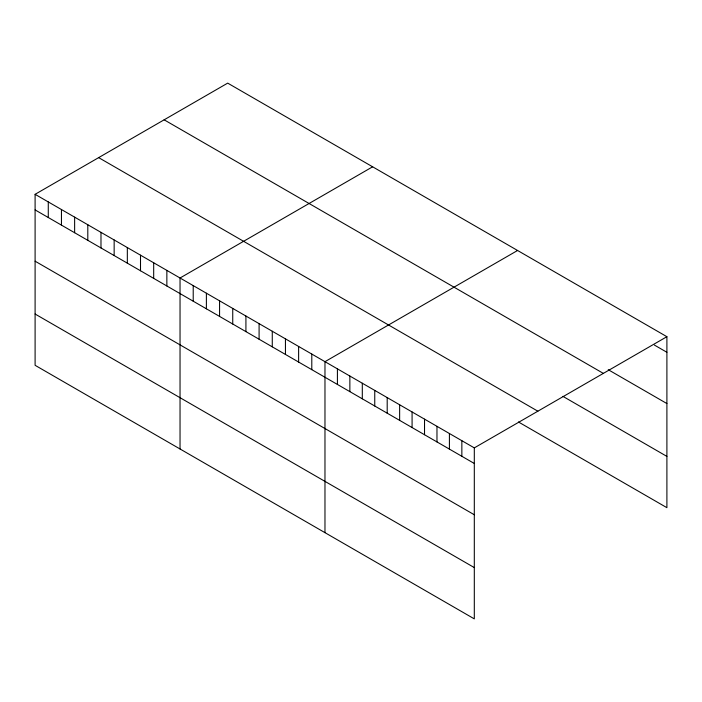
<?xml version="1.0" encoding="UTF-8"?>
<svg xmlns="http://www.w3.org/2000/svg" width="702" height="702" viewBox="0 0 702 702"><rect width="100%" height="100%" fill="white"/><g stroke="black" fill="none" stroke-linecap="round" stroke-linejoin="round"><path stroke-width="1.05" d="M35.1 194.322L474.306 447.885L474.306 618.874L35.1 365.303L35.1 194.322L227.694 83.126L666.9 336.697L666.9 507.678L518.462 421.981M372.63 166.804L180.037 278.001L180.037 448.982M517.567 250.482L324.973 361.679L324.973 532.66M474.306 447.885L666.9 336.697M654.457 345.103L666.9 352.281M608.239 369.7L666.9 403.562M164.136 119.814L603.343 373.385M562.907 396.358L666.9 456.405M98.657 157.625L537.864 411.197M35.1 209.907L474.306 463.478M35.1 261.188L474.306 514.759M35.1 314.022L474.306 567.593M461.855 440.707L461.855 456.3M449.412 433.52L449.412 449.113M436.969 426.333L436.969 441.927M424.526 419.155L424.526 434.74M412.083 411.969L412.083 427.562M399.64 404.782L399.64 420.375M387.197 397.595L387.197 413.188M374.754 390.417L374.754 406.002M362.302 383.231L362.302 398.824M349.859 376.044L349.859 391.637M337.416 368.857L337.416 384.45M311.793 354.071L311.793 369.656M298.622 346.463L298.622 362.048M285.442 338.855L285.442 354.449M272.271 331.247L272.271 346.841M259.091 323.64L259.091 339.233M245.919 316.032L245.919 331.625M232.739 308.424L232.739 324.017M219.568 300.816L219.568 316.409M206.388 293.208L206.388 308.801M193.217 285.6L193.217 301.193M166.857 270.393L166.857 285.977M153.685 262.785L153.685 278.369M140.505 255.177L140.505 270.77M127.334 247.569L127.334 263.162M114.154 239.961L114.154 255.554M100.983 232.353L100.983 247.946M87.803 224.745L87.803 240.338M74.631 217.137L74.631 232.731M61.451 209.529L61.451 225.123M48.28 201.922L48.28 217.515"/></g></svg>
